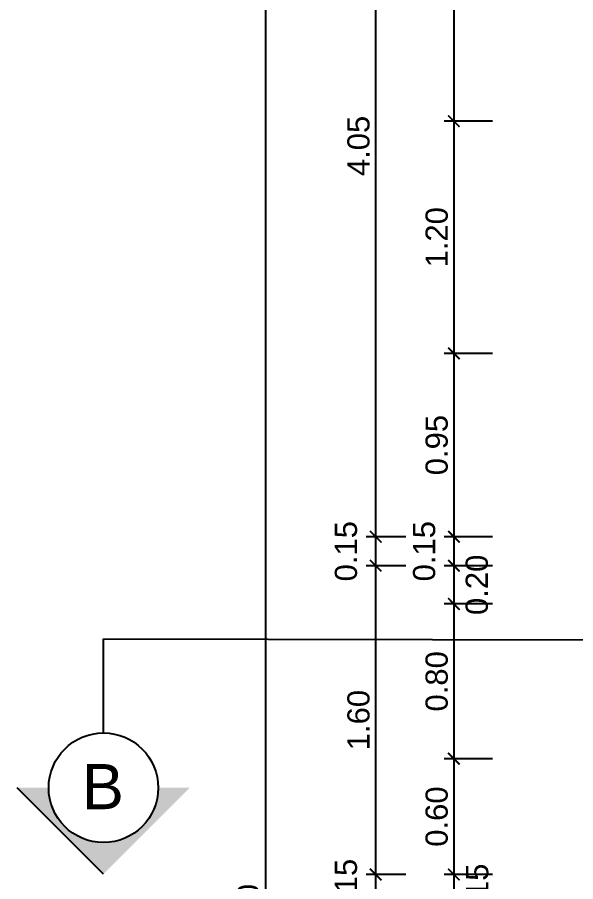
# Model space of a CAD drawing. Header units: feet. Extents: x -417 to 46, y -646 to -218.
# Drawn here: x -80.701 to -77.805, y -305.044 to -300.565 of the extents above; entities that cross this region are included whole.
import ezdxf

# ---------------------------------------------------------------- set-up
doc = ezdxf.new("R2010")
doc.units = ezdxf.units.FT
doc.header["$MEASUREMENT"] = 0
doc.linetypes.add('DASHDOT', pattern=[25.4, 12.7, -6.35, 0, -6.35])
for name, color, linetype in [('DIM', 10, 'Continuous'), ('GRDUTIY', 5, 'Continuous'), ('TEXXT', 8, 'Continuous')]:
    doc.layers.add(name, color=color, linetype=linetype)
doc.layers.add('DIM-COTAS', color=1, linetype='Continuous', lineweight=5)
doc.styles.add('DAMIAN', font='arial.ttf', dxfattribs={"height": 0.12})
doc.styles.get("Standard").update_dxf_attribs({"font": 'arial.ttf', "height": 0.115})
doc.dimstyles.new('KEILY', dxfattribs={"dimtxt": 0.115, "dimasz": 0.06, "dimexe": 0.05, "dimexo": 0.2, "dimgap": 0.03, "dimtad": 1, "dimzin": 1, "dimdsep": 46, "dimtxsty": 'Standard', "dimblk": 'ARCHTICK', "dimcen": 2.5, "dimdle": 0.03, "dimclrd": 256, "dimclre": 256, "dimclrt": 7, "dimadec": 0, "dimazin": 0, "dimtfac": 1, "dimtmove": 2, "dimatfit": 3, "dimfxl": 0.2, "dimfxlon": 1, "dimtolj": 1, "dimtzin": 1, "dimarcsym": 0})

# ---------------------------------------------------------------- blocks, each defined once
blk = doc.blocks.new('_ArchTick')
at = {"layer": 'DIM-COTAS', "color": 0, "const_width": 0.15}
blk.add_lwpolyline([(-0.5, -0.5), (0.5, 0.5)], dxfattribs=at)
blk = doc.blocks.new('*D855')
at = {"layer": 'Defpoints', "color": 0, "transparency": 16777216}
for p in [(-77.58826303692454, -299.2070197766337), (-78.43681493020378, -301.1038153838245), (-77.9263873105404, -301.1038153838245)]:
    blk.add_point(p, dxfattribs=at)
at = {"layer": 'DIM', "lineweight": -2, "transparency": 16777216}
for p, q in [((-78.43681493020378, -299.1770197766338), (-78.43681493020378, -301.1338153838245)), ((-78.23681493020378, -299.2070197766337), (-78.48681493020378, -299.2070197766337)), ((-78.23681493020378, -301.1038153838245), (-78.48681493020378, -301.1038153838245))]:
    blk.add_line(p, q, dxfattribs=at)
at = {"layer": 'DIM', "lineweight": -2, "transparency": 16777216, "xscale": 0.06, "yscale": 0.06, "zscale": 0.06}
for p, rotation in [((-78.43681493020378, -299.2070197766337), 90), ((-78.43681493020378, -301.1038153838245), 270)]:
    blk.add_blockref('_ArchTick', p, dxfattribs=dict(at, rotation=rotation))
at = {"layer": 'DIM', "color": 7, "transparency": 16777216, "insert": (-78.52553082379171, -300.1554175802291), "char_height": 0.115, "attachment_point": 5, "rotation": 90}
blk.add_mtext('\\A1;1.90', dxfattribs=at)
blk = doc.blocks.new('*D865')
at = {"layer": 'Defpoints', "color": 0, "transparency": 16777216}
for p in [(-77.9263873105404, -301.1038153838245), (-78.43681493020378, -302.3070197766338), (-77.92638731053952, -302.3070197766338)]:
    blk.add_point(p, dxfattribs=at)
at = {"layer": 'DIM', "lineweight": -2, "transparency": 16777216}
for p, q in [((-78.43681493020378, -301.0738153838245), (-78.43681493020378, -302.3370197766337)), ((-78.23681493020378, -301.1038153838245), (-78.48681493020378, -301.1038153838245)), ((-78.23681493020378, -302.3070197766338), (-78.48681493020378, -302.3070197766338))]:
    blk.add_line(p, q, dxfattribs=at)
at = {"layer": 'DIM', "lineweight": -2, "transparency": 16777216, "xscale": 0.06, "yscale": 0.06, "zscale": 0.06}
for p, rotation in [((-78.43681493020378, -301.1038153838245), 90), ((-78.43681493020378, -302.3070197766338), 270)]:
    blk.add_blockref('_ArchTick', p, dxfattribs=dict(at, rotation=rotation))
at = {"layer": 'DIM', "color": 7, "transparency": 16777216, "insert": (-78.52553082379171, -301.7054175802291), "char_height": 0.115, "attachment_point": 5, "rotation": 90}
blk.add_mtext('\\A1;1.20', dxfattribs=at)
blk = doc.blocks.new('*D866')
at = {"layer": 'Defpoints', "color": 0, "transparency": 16777216}
for p in [(-77.92638731053952, -302.3070197766338), (-78.43681493020378, -303.2570197766338), (-77.58826303692462, -303.2570197766338)]:
    blk.add_point(p, dxfattribs=at)
at = {"layer": 'DIM', "lineweight": -2, "transparency": 16777216}
for p, q in [((-78.43681493020378, -302.2770197766338), (-78.43681493020378, -303.2870197766338)), ((-78.23681493020378, -302.3070197766338), (-78.48681493020378, -302.3070197766338)), ((-78.23681493020378, -303.2570197766338), (-78.48681493020378, -303.2570197766338))]:
    blk.add_line(p, q, dxfattribs=at)
at = {"layer": 'DIM', "lineweight": -2, "transparency": 16777216, "xscale": 0.06, "yscale": 0.06, "zscale": 0.06}
for p, rotation in [((-78.43681493020378, -302.3070197766338), 90), ((-78.43681493020378, -303.2570197766338), 270)]:
    blk.add_blockref('_ArchTick', p, dxfattribs=dict(at, rotation=rotation))
at = {"layer": 'DIM', "color": 7, "transparency": 16777216, "insert": (-78.52553082379171, -302.7820197766338), "char_height": 0.115, "attachment_point": 5, "rotation": 90}
blk.add_mtext('\\A1;0.95', dxfattribs=at)
blk = doc.blocks.new('*D867')
at = {"layer": 'Defpoints', "color": 0, "transparency": 16777216}
for p in [(-77.58826303692462, -303.2570197766338), (-78.43681493020378, -303.4070197766337), (-77.72638731054036, -303.4070197766337)]:
    blk.add_point(p, dxfattribs=at)
at = {"layer": 'DIM', "lineweight": -2, "transparency": 16777216}
for p, q in [((-78.43681493020378, -303.2270197766338), (-78.43681493020378, -303.4370197766337)), ((-78.23681493020378, -303.2570197766338), (-78.48681493020378, -303.2570197766338)), ((-78.23681493020378, -303.4070197766337), (-78.48681493020378, -303.4070197766337))]:
    blk.add_line(p, q, dxfattribs=at)
at = {"layer": 'DIM', "lineweight": -2, "transparency": 16777216, "xscale": 0.06, "yscale": 0.06, "zscale": 0.06}
for p, rotation in [((-78.43681493020378, -303.2570197766338), 90), ((-78.43681493020378, -303.4070197766337), 270)]:
    blk.add_blockref('_ArchTick', p, dxfattribs=dict(at, rotation=rotation))
at = {"layer": 'DIM', "color": 7, "transparency": 16777216, "insert": (-78.59053082379172, -303.3320197766337), "char_height": 0.115, "attachment_point": 5, "rotation": 90}
blk.add_mtext('\\A1;0.15', dxfattribs=at)
blk = doc.blocks.new('*D868')
at = {"layer": 'Defpoints', "color": 0, "transparency": 16777216}
for p in [(-77.72638731054036, -303.4070197766337), (-78.43681493020378, -303.6054175802291), (-77.92638731054046, -303.6054175802291)]:
    blk.add_point(p, dxfattribs=at)
at = {"layer": 'DIM', "lineweight": -2, "transparency": 16777216}
for p, q in [((-78.23681493020378, -303.4070197766337), (-78.48681493020378, -303.4070197766337)), ((-78.43681493020378, -303.3770197766337), (-78.43681493020378, -303.6354175802291)), ((-78.23681493020378, -303.6054175802291), (-78.48681493020378, -303.6054175802291))]:
    blk.add_line(p, q, dxfattribs=at)
at = {"layer": 'DIM', "lineweight": -2, "transparency": 16777216, "xscale": 0.06, "yscale": 0.06, "zscale": 0.06}
for p, rotation in [((-78.43681493020378, -303.4070197766337), 90), ((-78.43681493020378, -303.6054175802291), 270)]:
    blk.add_blockref('_ArchTick', p, dxfattribs=dict(at, rotation=rotation))
at = {"layer": 'DIM', "color": 7, "transparency": 16777216, "insert": (-78.31736393829985, -303.5062186784314), "char_height": 0.115, "attachment_point": 5, "rotation": 90}
blk.add_mtext('\\A1;0.20', dxfattribs=at)
blk = doc.blocks.new('*D869')
at = {"layer": 'Defpoints', "color": 0, "transparency": 16777216}
for p in [(-77.92638731054046, -303.6054175802291), (-78.43681493020378, -304.4070197766337), (-77.92638731053542, -304.4070197766337)]:
    blk.add_point(p, dxfattribs=at)
at = {"layer": 'DIM', "lineweight": -2, "transparency": 16777216}
for p, q in [((-78.43681493020378, -303.5754175802292), (-78.43681493020378, -304.4370197766336)), ((-78.23681493020378, -303.6054175802291), (-78.48681493020378, -303.6054175802291)), ((-78.23681493020378, -304.4070197766337), (-78.48681493020378, -304.4070197766337))]:
    blk.add_line(p, q, dxfattribs=at)
at = {"layer": 'DIM', "lineweight": -2, "transparency": 16777216, "xscale": 0.06, "yscale": 0.06, "zscale": 0.06}
for p, rotation in [((-78.43681493020378, -303.6054175802291), 90), ((-78.43681493020378, -304.4070197766337), 270)]:
    blk.add_blockref('_ArchTick', p, dxfattribs=dict(at, rotation=rotation))
at = {"layer": 'DIM', "color": 7, "transparency": 16777216, "insert": (-78.52553082379171, -304.0062186784314), "char_height": 0.115, "attachment_point": 5, "rotation": 90}
blk.add_mtext('\\A1;0.80', dxfattribs=at)
blk = doc.blocks.new('*D870')
at = {"layer": 'Defpoints', "color": 0, "transparency": 16777216}
for p in [(-77.92638731053542, -304.4070197766337), (-78.43681493020378, -305.0070197766337), (-77.7263873105403, -305.0070197766337)]:
    blk.add_point(p, dxfattribs=at)
at = {"layer": 'DIM', "lineweight": -2, "transparency": 16777216}
for p, q in [((-78.43681493020378, -304.3770197766337), (-78.43681493020378, -305.0370197766337)), ((-78.23681493020378, -304.4070197766337), (-78.48681493020378, -304.4070197766337)), ((-78.23681493020378, -305.0070197766337), (-78.48681493020378, -305.0070197766337))]:
    blk.add_line(p, q, dxfattribs=at)
at = {"layer": 'DIM', "lineweight": -2, "transparency": 16777216, "xscale": 0.06, "yscale": 0.06, "zscale": 0.06}
for p, rotation in [((-78.43681493020378, -304.4070197766337), 90), ((-78.43681493020378, -305.0070197766337), 270)]:
    blk.add_blockref('_ArchTick', p, dxfattribs=dict(at, rotation=rotation))
at = {"layer": 'DIM', "color": 7, "transparency": 16777216, "insert": (-78.52553082379171, -304.7070197766337), "char_height": 0.115, "attachment_point": 5, "rotation": 90}
blk.add_mtext('\\A1;0.60', dxfattribs=at)
blk = doc.blocks.new('*D871')
at = {"layer": 'Defpoints', "color": 0, "transparency": 16777216}
for p in [(-77.7263873105403, -305.0070197766337), (-78.43681493020378, -305.1570197766338), (-77.5882630369245, -305.1570197766338)]:
    blk.add_point(p, dxfattribs=at)
at = {"layer": 'DIM', "lineweight": -2, "transparency": 16777216}
for p, q in [((-78.23681493020378, -305.0070197766337), (-78.48681493020378, -305.0070197766337)), ((-78.43681493020378, -304.9770197766338), (-78.43681493020378, -305.1870197766337)), ((-78.23681493020378, -305.1570197766338), (-78.48681493020378, -305.1570197766338))]:
    blk.add_line(p, q, dxfattribs=at)
at = {"layer": 'DIM', "lineweight": -2, "transparency": 16777216, "xscale": 0.06, "yscale": 0.06, "zscale": 0.06}
for p, rotation in [((-78.43681493020378, -305.0070197766337), 90), ((-78.43681493020378, -305.1570197766338), 270)]:
    blk.add_blockref('_ArchTick', p, dxfattribs=dict(at, rotation=rotation))
at = {"layer": 'DIM', "color": 7, "transparency": 16777216, "insert": (-78.31521557920607, -305.1070197766338), "char_height": 0.115, "attachment_point": 5, "rotation": 90}
blk.add_mtext('\\A1;0.15', dxfattribs=at)
blk = doc.blocks.new('*D825')
at = {"layer": 'Defpoints', "color": 0, "transparency": 16777216}
for p in [(-78.8422444275122, -305.0070197766337), (-78.48681493020378, -305.0070197766337), (-78.48681493020378, -305.1570197766338)]:
    blk.add_point(p, dxfattribs=at)
at = {"layer": 'DIM', "lineweight": -2, "transparency": 16777216}
for p, q in [((-78.68681493020378, -305.0070197766337), (-78.8922444275122, -305.0070197766337)), ((-78.8422444275122, -305.1870197766337), (-78.8422444275122, -304.9770197766338)), ((-78.68681493020378, -305.1570197766338), (-78.8922444275122, -305.1570197766338))]:
    blk.add_line(p, q, dxfattribs=at)
at = {"layer": 'DIM', "lineweight": -2, "transparency": 16777216, "xscale": 0.06, "yscale": 0.06, "zscale": 0.06}
for p, rotation in [((-78.8422444275122, -305.0070197766337), 90), ((-78.8422444275122, -305.1570197766338), 270)]:
    blk.add_blockref('_ArchTick', p, dxfattribs=dict(at, rotation=rotation))
at = {"layer": 'DIM', "color": 7, "transparency": 16777216, "insert": (-78.99596032110014, -305.0820197766337), "char_height": 0.115, "attachment_point": 5, "rotation": 90}
blk.add_mtext('\\A1;0.15', dxfattribs=at)
blk = doc.blocks.new('*D826')
at = {"layer": 'Defpoints', "color": 0, "transparency": 16777216}
for p in [(-78.8422444275122, -303.4070197766337), (-78.48681493020378, -303.4070197766337), (-78.48681493020378, -305.0070197766337)]:
    blk.add_point(p, dxfattribs=at)
at = {"layer": 'DIM', "lineweight": -2, "transparency": 16777216}
for p, q in [((-78.68681493020378, -303.4070197766337), (-78.8922444275122, -303.4070197766337)), ((-78.8422444275122, -305.0370197766337), (-78.8422444275122, -303.3770197766337)), ((-78.68681493020378, -305.0070197766337), (-78.8922444275122, -305.0070197766337))]:
    blk.add_line(p, q, dxfattribs=at)
at = {"layer": 'DIM', "lineweight": -2, "transparency": 16777216, "xscale": 0.06, "yscale": 0.06, "zscale": 0.06}
for p, rotation in [((-78.8422444275122, -303.4070197766337), 90), ((-78.8422444275122, -305.0070197766337), 270)]:
    blk.add_blockref('_ArchTick', p, dxfattribs=dict(at, rotation=rotation))
at = {"layer": 'DIM', "color": 7, "transparency": 16777216, "insert": (-78.93096032110013, -304.2070197766337), "char_height": 0.115, "attachment_point": 5, "rotation": 90}
blk.add_mtext('\\A1;1.60', dxfattribs=at)
blk = doc.blocks.new('*D827')
at = {"layer": 'Defpoints', "color": 0, "transparency": 16777216}
for p in [(-78.8422444275122, -303.2570197766338), (-78.48681493020378, -303.2570197766338), (-78.48681493020378, -303.4070197766337)]:
    blk.add_point(p, dxfattribs=at)
at = {"layer": 'DIM', "lineweight": -2, "transparency": 16777216}
for p, q in [((-78.8422444275122, -303.4370197766337), (-78.8422444275122, -303.2270197766338)), ((-78.68681493020378, -303.2570197766338), (-78.8922444275122, -303.2570197766338)), ((-78.68681493020378, -303.4070197766337), (-78.8922444275122, -303.4070197766337))]:
    blk.add_line(p, q, dxfattribs=at)
at = {"layer": 'DIM', "lineweight": -2, "transparency": 16777216, "xscale": 0.06, "yscale": 0.06, "zscale": 0.06}
for p, rotation in [((-78.8422444275122, -303.2570197766338), 90), ((-78.8422444275122, -303.4070197766337), 270)]:
    blk.add_blockref('_ArchTick', p, dxfattribs=dict(at, rotation=rotation))
at = {"layer": 'DIM', "color": 7, "transparency": 16777216, "insert": (-78.99596032110014, -303.3320197766337), "char_height": 0.115, "attachment_point": 5, "rotation": 90}
blk.add_mtext('\\A1;0.15', dxfattribs=at)
blk = doc.blocks.new('*D828')
at = {"layer": 'Defpoints', "color": 0, "transparency": 16777216}
for p in [(-78.8422444275122, -299.2070197766337), (-78.48681493020378, -299.2070197766337), (-78.48681493020378, -303.2570197766338)]:
    blk.add_point(p, dxfattribs=at)
at = {"layer": 'DIM', "lineweight": -2, "transparency": 16777216}
for p, q in [((-78.8422444275122, -303.2870197766338), (-78.8422444275122, -299.1770197766338)), ((-78.68681493020378, -299.2070197766337), (-78.8922444275122, -299.2070197766337)), ((-78.68681493020378, -303.2570197766338), (-78.8922444275122, -303.2570197766338))]:
    blk.add_line(p, q, dxfattribs=at)
at = {"layer": 'DIM', "lineweight": -2, "transparency": 16777216, "xscale": 0.06, "yscale": 0.06, "zscale": 0.06}
for p, rotation in [((-78.8422444275122, -299.2070197766337), 90), ((-78.8422444275122, -303.2570197766338), 270)]:
    blk.add_blockref('_ArchTick', p, dxfattribs=dict(at, rotation=rotation))
at = {"layer": 'DIM', "color": 7, "transparency": 16777216, "insert": (-78.93096032110013, -301.2320197766338), "char_height": 0.115, "attachment_point": 5, "rotation": 90}
blk.add_mtext('\\A1;4.05', dxfattribs=at)
blk = doc.blocks.new('*D787')
at = {"layer": 'Defpoints', "color": 0, "transparency": 16777216}
for p in [(-78.8922444275122, -299.0570197766338), (-79.41425524006078, -311.4570197766337), (-78.89224442751221, -311.4570197766337)]:
    blk.add_point(p, dxfattribs=at)
at = {"layer": 'DIM', "lineweight": -2, "transparency": 16777216}
for p, q in [((-79.21425524006078, -299.0570197766338), (-79.46425524006078, -299.0570197766338)), ((-79.41425524006078, -299.0270197766338), (-79.41425524006078, -311.4870197766337)), ((-79.21425524006078, -311.4570197766337), (-79.46425524006078, -311.4570197766337))]:
    blk.add_line(p, q, dxfattribs=at)
at = {"layer": 'DIM', "lineweight": -2, "transparency": 16777216, "xscale": 0.06, "yscale": 0.06, "zscale": 0.06}
for p, rotation in [((-79.41425524006078, -299.0570197766338), 90), ((-79.41425524006078, -311.4570197766337), 270)]:
    blk.add_blockref('_ArchTick', p, dxfattribs=dict(at, rotation=rotation))
at = {"layer": 'DIM', "color": 7, "transparency": 16777216, "insert": (-79.50297113364871, -305.2570197766337), "char_height": 0.115, "attachment_point": 5, "rotation": 90}
blk.add_mtext('\\A1;12.40', dxfattribs=at)

msp = doc.modelspace()

# ---------------------------------------------------------------- hatches: boundary and pattern name
at = {"layer": 'GRDUTIY'}
h = msp.add_hatch(color=256, dxfattribs=at)
edge = h.paths.add_edge_path()
edge.add_line((-80.53786027753185, -304.5576068993651), (-80.70077751736343, -304.5576068993651))
edge.add_line((-80.70077751736343, -304.5576068993651), (-80.25388877954637, -305.0051752570581))
edge.add_line((-80.25388877954637, -305.0051752570581), (-79.80700004172931, -304.5576068993651))
edge.add_line((-79.80700004172931, -304.5576068993651), (-79.9699172815609, -304.5576068993651))
edge.add_ellipse((-80.25388877954637, -304.5576068993651), major_axis=(0.2007981718885526, -0.2007981718885527), ratio=0.999999999999962, start_angle=225.0000000000011, end_angle=405.0000000000011, ccw=False)

# ---------------------------------------------------------------- linework, layer by layer
at = {"layer": 'GRDUTIY', "color": 8, "linetype": 'DASHDOT'}
for p, q in [((-80.25388877954637, -304.2736354013796), (-80.25388877954637, -303.7855075758803)), ((-80.25388877954637, -303.785507575884), (-57.94942658089153, -303.8325123099995))]:
    msp.add_line(p, q, dxfattribs=at)
at = {"layer": 'GRDUTIY'}
msp.add_line((-80.25391183837664, -305.0051752570581), (-80.7008005761937, -304.5576068993651), dxfattribs=at)
at = {"layer": 'GRDUTIY', "color": 3}
msp.add_circle((-80.25388877954637, -304.5576068993651), 0.2839714979845127, dxfattribs=at)

# ---------------------------------------------------------------- texts
at = {"layer": 'TEXXT', "insert": (-80.36575596623979, -304.4346377473121), "char_height": 0.234, "width": 3.63, "attachment_point": 1, "style": 'DAMIAN'}
msp.add_mtext('B', dxfattribs=at)

# ---------------------------------------------------------------- dimensions: what is measured, and where the dimension line sits
at = {"layer": 'DIM'}
for base, p1, p2, picture, middle in [((-79.41425524006078, -311.4570197766337), (-78.8922444275122, -299.0570197766338), (-78.89224442751221, -311.4570197766337), '*D787', (-79.50297113364871, -305.2570197766337)), ((-78.8422444275122, -299.2070197766337), (-78.48681493020378, -303.2570197766338), (-78.48681493020378, -299.2070197766337), '*D828', (-78.93096032110013, -301.2320197766338)), ((-78.43681493020378, -301.1038153838245), (-77.58826303692454, -299.2070197766337), (-77.9263873105404, -301.1038153838245), '*D855', (-78.52553082379171, -300.1554175802291)), ((-78.43681493020378, -302.3070197766338), (-77.9263873105404, -301.1038153838245), (-77.92638731053952, -302.3070197766338), '*D865', (-78.52553082379171, -301.7054175802291)), ((-78.43681493020378, -303.2570197766338), (-77.92638731053952, -302.3070197766338), (-77.58826303692462, -303.2570197766338), '*D866', (-78.52553082379171, -302.7820197766338)), ((-78.8422444275122, -303.2570197766338), (-78.48681493020378, -303.4070197766337), (-78.48681493020378, -303.2570197766338), '*D827', (-78.99596032110014, -303.3320197766337)), ((-78.43681493020378, -303.4070197766337), (-77.58826303692462, -303.2570197766338), (-77.72638731054036, -303.4070197766337), '*D867', (-78.59053082379172, -303.3320197766337)), ((-78.8422444275122, -303.4070197766337), (-78.48681493020378, -305.0070197766337), (-78.48681493020378, -303.4070197766337), '*D826', (-78.93096032110013, -304.2070197766337)), ((-78.43681493020378, -304.4070197766337), (-77.92638731054046, -303.6054175802291), (-77.92638731053542, -304.4070197766337), '*D869', (-78.52553082379171, -304.0062186784314)), ((-78.43681493020378, -305.0070197766337), (-77.92638731053542, -304.4070197766337), (-77.7263873105403, -305.0070197766337), '*D870', (-78.52553082379171, -304.7070197766337)), ((-78.8422444275122, -305.0070197766337), (-78.48681493020378, -305.1570197766338), (-78.48681493020378, -305.0070197766337), '*D825', (-78.99596032110014, -305.0820197766337))]:
    dim = msp.add_linear_dim(base=base, p1=p1, p2=p2, angle=90, dimstyle='KEILY', dxfattribs=at)
    dim.commit()
    dim.dimension.update_dxf_attribs({"geometry": picture, "text_midpoint": middle})
for base, p1, p2, picture, middle in [((-78.43681493020378, -303.6054175802291), (-77.72638731054036, -303.4070197766337), (-77.92638731054046, -303.6054175802291), '*D868', (-78.31736393829985, -303.5062186784314)), ((-78.43681493020378, -305.1570197766338), (-77.7263873105403, -305.0070197766337), (-77.5882630369245, -305.1570197766338), '*D871', (-78.31521557920607, -305.1070197766338))]:
    dim = msp.add_linear_dim(base=base, p1=p1, p2=p2, angle=90, dimstyle='KEILY', dxfattribs=at)
    dim.commit()
    dim.dimension.update_dxf_attribs({"geometry": picture, "text_midpoint": middle, "dimtype": 160})

doc.saveas('drawing.dxf')
